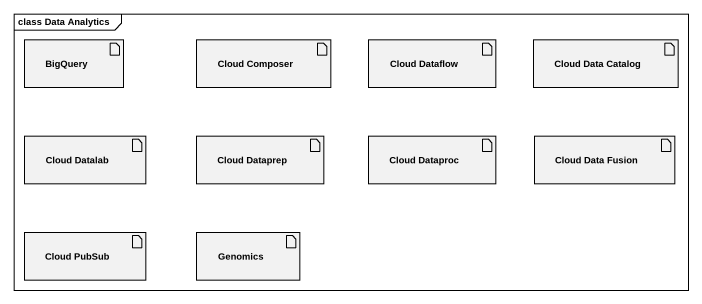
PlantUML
@startuml
mainframe class Data Analytics
artifact BigQuery
artifact "Cloud Composer" as Cloud_Composer
artifact "Cloud Dataflow" as Cloud_Dataflow
artifact "Cloud Data Catalog" as Cloud_Data_Catalog
artifact "Cloud Datalab" as Cloud_Datalab
artifact "Cloud Dataprep" as Cloud_Dataprep
artifact "Cloud Dataproc" as Cloud_Dataproc
artifact "Cloud Data Fusion" as Cloud_Data_Fusion
artifact "Cloud PubSub" as Cloud_PubSub
artifact Genomics
@enduml
